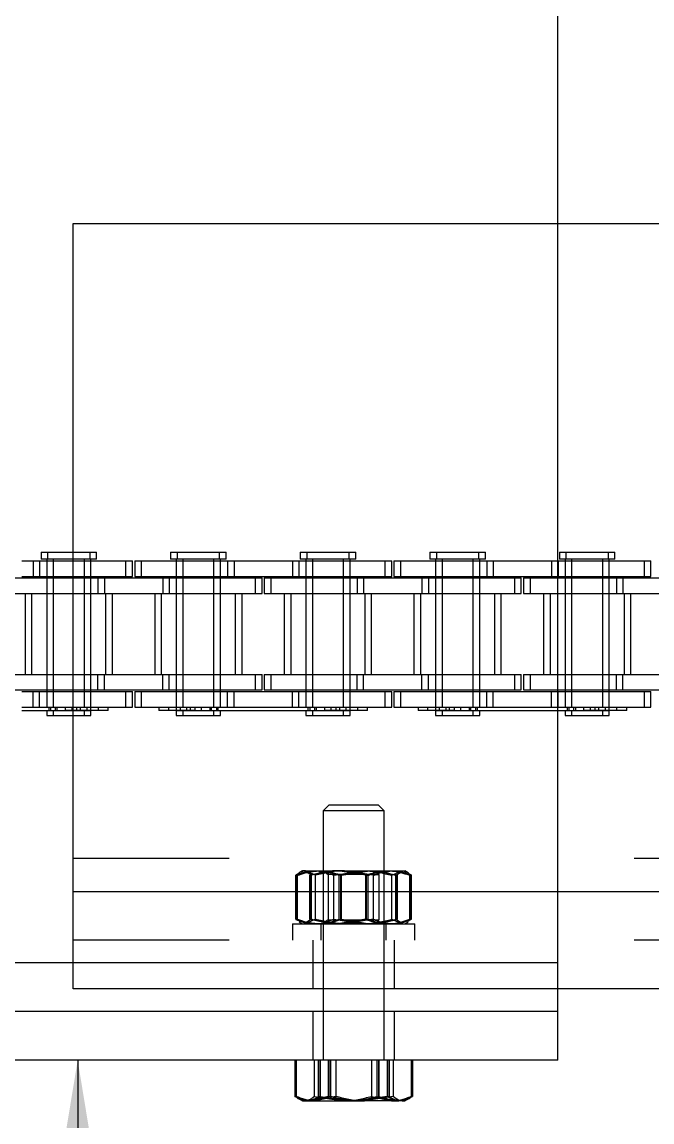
# Model space of a CAD drawing. Header units: metres. Extents: x 0 to 21025, y 0 to 14850.
# Drawn here: x 2875.6 to 2937.3, y 9033.6 to 9141.3 of the extents above; entities that cross this region are included whole.
import ezdxf

# ---------------------------------------------------------------- set-up
doc = ezdxf.new("R2010")
doc.units = ezdxf.units.M
doc.header["$LTSCALE"] = 25
doc.linetypes.add('HIDDEN2', pattern=[4.7625, 3.175, -1.5875])
for name, color, linetype in [('SDM', 7, 'Continuous'), ('SL4', 4, 'Continuous'), ('ST1', 7, 'HIDDEN2')]:
    doc.layers.add(name, color=color, linetype=linetype)
doc.styles.add('ROMANS', font='ROMANS.SHX')
doc.dimstyles.new('25___1-25', dxfattribs={"dimscale": 25, "dimtxt": 2.5, "dimasz": 2, "dimexe": 1.5, "dimexo": 1, "dimgap": 0.5, "dimtad": 1, "dimzin": 12, "dimtxsty": 'ROMANS', "dimcen": 0, "dimclrd": 256, "dimclre": 256, "dimclrt": 3, "dimazin": 3, "dimtfac": 1, "dimtmove": 0, "dimatfit": 0, "dimfxl": 1, "dimlwd": -1, "dimlwe": -1, "dimarcsym": 0})

msp = doc.modelspace()

# ---------------------------------------------------------------- linework, layer by layer
at = {"layer": 'SL4'}
for p, q in [((2928.064, 9121.619), (2928.064, 9261.149)), ((2880.564, 9121.619), (4205.539, 9121.619)), ((2880.564, 9056.144), (2880.564, 9121.619)), ((2877.432, 9089.384), (2877.432, 9088.725)), ((2877.432, 9089.384), (2880.564, 9089.384)), ((2880.564, 9088.725), (2877.432, 9088.725)), ((2877.985, 9088.725), (2877.985, 9088.541)), ((2875.564, 9088.541), (2876.655, 9088.541)), ((2876.655, 9088.541), (2876.655, 9087.021)), ((2876.655, 9088.541), (2880.564, 9088.541)), ((2875.564, 9087.021), (2876.655, 9087.021)), ((2875.564, 9086.869), (2880.564, 9086.869)), ((2876.655, 9087.021), (2880.564, 9087.021)), ((2877.985, 9087.021), (2877.985, 9086.869)), ((2875.564, 9085.349), (2880.564, 9085.349)), ((2875.87, 9085.349), (2875.87, 9077.419)), ((2875.564, 9077.419), (2880.564, 9077.419)), ((2875.564, 9075.899), (2880.564, 9075.899)), ((2875.564, 9075.747), (2876.655, 9075.747)), ((2876.655, 9074.227), (2876.655, 9075.747)), ((2876.655, 9075.747), (2880.564, 9075.747)), ((2877.985, 9075.899), (2877.985, 9075.747)), ((2875.564, 9074.227), (2876.655, 9074.227)), ((2875.564, 9073.894), (2879.83, 9073.894)), ((2876.655, 9074.227), (2880.469, 9074.227)), ((2877.985, 9073.858), (2877.985, 9073.384)), ((2880.564, 9073.858), (2877.985, 9073.858)), ((2878.354, 9073.894), (2878.354, 9073.858)), ((2879.83, 9073.894), (2879.83, 9074.227)), ((2880.564, 9073.894), (2879.83, 9073.894)), ((2877.985, 9073.384), (2880.564, 9073.384)), ((2880.564, 9056.144), (4205.539, 9056.144)), ((2880.564, 9046.619), (2880.564, 9056.144)), ((2880.564, 9049.146), (2875.564, 9049.146)), ((4205.539, 9046.619), (2880.564, 9046.619)), ((2905.064, 9046.619), (2905.064, 9044.384)), ((2911.064, 9044.384), (2911.064, 9046.619)), ((2928.064, 9044.384), (2928.064, 9046.619)), ((2928.064, 9044.384), (2828.064, 9044.384)), ((2928.064, 9039.621), (2928.064, 9044.384)), ((2928.064, 9039.621), (2828.064, 9039.621)), ((2902.309, 9039.621), (2902.309, 9036.068)), ((2902.332, 9039.621), (2902.332, 9036.068)), ((2902.422, 9039.621), (2902.422, 9036.068)), ((2906.303, 9039.621), (2906.303, 9036.068)), ((2911.945, 9039.621), (2911.945, 9036.068)), ((2913.706, 9039.621), (2913.706, 9036.068)), ((2913.796, 9039.621), (2913.796, 9036.068)), ((2913.82, 9039.621), (2913.82, 9036.068)), ((2902.493, 9036.023), (2902.332, 9036.068)), ((2902.422, 9036.068), (2902.825, 9035.816)), ((2906.303, 9036.068), (2904.362, 9035.621)), ((2911.945, 9036.068), (2909.124, 9035.621)), ((2913.314, 9035.766), (2913.501, 9035.873)), ((2913.501, 9035.873), (2913.602, 9035.932)), ((2902.814, 9035.766), (2903.064, 9035.621)), ((2903.064, 9035.621), (2904.362, 9035.621)), ((2904.362, 9035.621), (2909.124, 9035.621)), ((2912.826, 9035.621), (2909.124, 9035.621)), ((2912.826, 9035.621), (2913.064, 9035.621)), ((2913.064, 9035.621), (2913.314, 9035.766))]:
    msp.add_line(p, q, dxfattribs=at)
for points, knots in [([(2904.362, 9035.621), (2904.316, 9035.622), (2903.661, 9035.628), (2903.019, 9035.856), (2902.422, 9036.068)], [0, 0, 0, 0, 0.07020058, 1, 1, 1, 1]), ([(2909.124, 9035.621), (2909.057, 9035.622), (2908.104, 9035.628), (2907.171, 9035.856), (2906.303, 9036.068)], [0, 0, 0, 0, 0.0702006, 1, 1, 1, 1]), ([(2912.826, 9035.621), (2912.757, 9035.626), (2912.459, 9035.647), (2912.168, 9035.885), (2911.945, 9036.068)], [0, 0, 0, 0, 0.23184927, 1, 1, 1, 1]), ([(2913.706, 9036.068), (2913.646, 9036.012), (2913.359, 9035.749), (2913.061, 9035.677), (2912.826, 9035.621)], [0, 0, 0, 0, 0.2110008, 1, 1, 1, 1])]:
    msp.add_open_spline(points, degree=3, knots=knots, dxfattribs=at)
at = {"layer": 'ST1'}
for p, q in [((2928.064, 9049.146), (2928.064, 9121.619)), ((2878.071, 9089.384), (2878.071, 9088.725)), ((2878.624, 9088.725), (2878.624, 9074.227)), ((2880.564, 9089.384), (2882.229, 9089.384)), ((2882.229, 9088.725), (2880.564, 9088.725)), ((2881.675, 9074.227), (2881.675, 9088.725)), ((2882.229, 9089.384), (2882.868, 9089.384)), ((2882.229, 9088.725), (2882.229, 9089.384)), ((2882.868, 9088.725), (2882.229, 9088.725)), ((2882.314, 9074.227), (2882.314, 9088.725)), ((2882.868, 9088.725), (2882.868, 9089.384)), ((2890.132, 9089.384), (2894.929, 9089.384)), ((2890.132, 9089.384), (2890.132, 9088.725)), ((2894.929, 9088.725), (2890.132, 9088.725)), ((2890.685, 9088.725), (2890.685, 9074.227)), ((2890.771, 9089.384), (2890.771, 9088.725)), ((2891.324, 9088.725), (2891.324, 9074.227)), ((2894.375, 9074.227), (2894.375, 9088.725)), ((2894.929, 9089.384), (2895.568, 9089.384)), ((2894.929, 9088.725), (2894.929, 9089.384)), ((2895.568, 9088.725), (2894.929, 9088.725)), ((2895.014, 9074.227), (2895.014, 9088.725)), ((2895.568, 9088.725), (2895.568, 9089.384)), ((2902.832, 9089.384), (2907.629, 9089.384)), ((2902.832, 9089.384), (2902.832, 9088.725)), ((2907.629, 9088.725), (2902.832, 9088.725)), ((2903.385, 9088.725), (2903.385, 9074.227)), ((2903.471, 9089.384), (2903.471, 9088.725)), ((2904.024, 9088.725), (2904.024, 9074.227)), ((2907.075, 9074.227), (2907.075, 9088.725)), ((2907.629, 9089.384), (2908.268, 9089.384)), ((2907.629, 9088.725), (2907.629, 9089.384)), ((2908.268, 9088.725), (2907.629, 9088.725)), ((2907.714, 9074.227), (2907.714, 9088.725)), ((2908.268, 9088.725), (2908.268, 9089.384)), ((2915.532, 9089.384), (2920.329, 9089.384)), ((2915.532, 9089.384), (2915.532, 9088.725)), ((2920.329, 9088.725), (2915.532, 9088.725)), ((2916.085, 9088.725), (2916.085, 9074.227)), ((2916.171, 9089.384), (2916.171, 9088.725)), ((2916.724, 9088.725), (2916.724, 9074.227)), ((2919.775, 9074.227), (2919.775, 9088.725)), ((2920.329, 9089.384), (2920.968, 9089.384)), ((2920.329, 9088.725), (2920.329, 9089.384)), ((2920.968, 9088.725), (2920.329, 9088.725)), ((2920.414, 9074.227), (2920.414, 9088.725)), ((2920.968, 9088.725), (2920.968, 9089.384)), ((2928.232, 9089.384), (2933.029, 9089.384)), ((2928.232, 9089.384), (2928.232, 9088.725)), ((2933.029, 9088.725), (2928.232, 9088.725)), ((2928.785, 9088.725), (2928.785, 9074.227)), ((2928.871, 9089.384), (2928.871, 9088.725)), ((2929.424, 9088.725), (2929.424, 9074.227)), ((2932.475, 9074.227), (2932.475, 9088.725)), ((2933.029, 9089.384), (2933.668, 9089.384)), ((2933.029, 9088.725), (2933.029, 9089.384)), ((2933.668, 9088.725), (2933.029, 9088.725)), ((2933.114, 9074.227), (2933.114, 9088.725)), ((2933.668, 9088.725), (2933.668, 9089.384)), ((2876.655, 9088.541), (2876.655, 9087.021)), ((2877.294, 9088.541), (2877.294, 9087.021)), ((2877.985, 9088.541), (2877.985, 9087.021)), ((2877.985, 9088.541), (2877.985, 9087.021)), ((2878.624, 9088.541), (2878.624, 9087.021)), ((2880.564, 9088.541), (2885.75, 9088.541)), ((2881.675, 9087.021), (2881.675, 9088.541)), ((2882.314, 9087.021), (2882.314, 9088.541)), ((2885.75, 9088.541), (2886.389, 9088.541)), ((2885.75, 9087.021), (2885.75, 9088.541)), ((2886.389, 9087.021), (2886.389, 9088.541)), ((2886.61, 9088.541), (2895.705, 9088.541)), ((2886.61, 9088.541), (2886.61, 9087.021)), ((2887.249, 9088.541), (2887.249, 9087.021)), ((2890.685, 9088.541), (2890.685, 9087.021)), ((2891.324, 9088.541), (2891.324, 9087.021)), ((2894.375, 9087.021), (2894.375, 9088.541)), ((2895.014, 9087.021), (2895.014, 9088.541)), ((2895.705, 9088.541), (2895.705, 9087.021)), ((2895.705, 9088.541), (2902.055, 9088.541)), ((2896.344, 9088.541), (2896.344, 9087.021)), ((2902.055, 9088.541), (2902.055, 9087.021)), ((2902.055, 9088.541), (2911.15, 9088.541)), ((2902.694, 9088.541), (2902.694, 9087.021)), ((2903.385, 9088.541), (2903.385, 9087.021)), ((2904.024, 9088.541), (2904.024, 9087.021)), ((2907.075, 9087.021), (2907.075, 9088.541)), ((2907.714, 9087.021), (2907.714, 9088.541)), ((2911.15, 9088.541), (2911.789, 9088.541)), ((2911.15, 9087.021), (2911.15, 9088.541)), ((2911.789, 9087.021), (2911.789, 9088.541)), ((2912.01, 9088.541), (2921.105, 9088.541)), ((2912.01, 9088.541), (2912.01, 9087.021)), ((2912.649, 9088.541), (2912.649, 9087.021)), ((2916.085, 9088.541), (2916.085, 9087.021)), ((2916.724, 9088.541), (2916.724, 9087.021)), ((2919.775, 9087.021), (2919.775, 9088.541)), ((2920.414, 9087.021), (2920.414, 9088.541)), ((2921.105, 9088.541), (2921.105, 9087.021)), ((2921.105, 9088.541), (2927.455, 9088.541)), ((2921.744, 9088.541), (2921.744, 9087.021)), ((2927.455, 9088.541), (2927.455, 9087.021)), ((2927.455, 9088.541), (2936.55, 9088.541)), ((2928.094, 9088.541), (2928.094, 9087.021)), ((2928.785, 9088.541), (2928.785, 9087.021)), ((2929.424, 9088.541), (2929.424, 9087.021)), ((2932.475, 9087.021), (2932.475, 9088.541)), ((2933.114, 9087.021), (2933.114, 9088.541)), ((2936.55, 9088.541), (2937.189, 9088.541)), ((2936.55, 9087.021), (2936.55, 9088.541)), ((2937.189, 9087.021), (2937.189, 9088.541)), ((2873.91, 9086.869), (2875.564, 9086.869)), ((2877.985, 9086.869), (2877.985, 9075.899)), ((2877.985, 9086.869), (2877.985, 9085.349)), ((2878.624, 9086.869), (2878.624, 9085.349)), ((2880.564, 9087.021), (2885.75, 9087.021)), ((2880.564, 9086.869), (2883.005, 9086.869)), ((2881.675, 9085.349), (2881.675, 9086.869)), ((2882.314, 9085.349), (2882.314, 9086.869)), ((2883.005, 9086.869), (2883.005, 9085.349)), ((2883.005, 9086.869), (2889.355, 9086.869)), ((2883.644, 9086.869), (2883.644, 9085.349)), ((2885.75, 9087.021), (2886.389, 9087.021)), ((2886.61, 9087.021), (2895.705, 9087.021)), ((2889.355, 9086.869), (2889.355, 9085.349)), ((2889.355, 9086.869), (2898.45, 9086.869)), ((2889.994, 9086.869), (2889.994, 9085.349)), ((2890.685, 9086.869), (2890.685, 9085.349)), ((2891.324, 9086.869), (2891.324, 9085.349)), ((2894.375, 9085.349), (2894.375, 9086.869)), ((2895.014, 9085.349), (2895.014, 9086.869)), ((2895.705, 9087.021), (2902.055, 9087.021)), ((2898.45, 9086.869), (2899.089, 9086.869)), ((2898.45, 9085.349), (2898.45, 9086.869)), ((2899.089, 9085.349), (2899.089, 9086.869)), ((2899.31, 9086.869), (2908.405, 9086.869)), ((2899.31, 9086.869), (2899.31, 9085.349)), ((2899.949, 9086.869), (2899.949, 9085.349)), ((2902.055, 9087.021), (2911.15, 9087.021)), ((2903.385, 9086.869), (2903.385, 9085.349)), ((2904.024, 9086.869), (2904.024, 9085.349)), ((2907.075, 9085.349), (2907.075, 9086.869)), ((2907.714, 9085.349), (2907.714, 9086.869)), ((2908.405, 9086.869), (2908.405, 9085.349)), ((2908.405, 9086.869), (2914.755, 9086.869)), ((2909.044, 9086.869), (2909.044, 9085.349)), ((2911.15, 9087.021), (2911.789, 9087.021)), ((2912.01, 9087.021), (2921.105, 9087.021)), ((2914.755, 9086.869), (2914.755, 9085.349)), ((2914.755, 9086.869), (2923.85, 9086.869)), ((2915.394, 9086.869), (2915.394, 9085.349)), ((2916.085, 9086.869), (2916.085, 9085.349)), ((2916.724, 9086.869), (2916.724, 9085.349)), ((2919.775, 9085.349), (2919.775, 9086.869)), ((2920.414, 9085.349), (2920.414, 9086.869)), ((2921.105, 9087.021), (2927.455, 9087.021)), ((2923.85, 9086.869), (2924.489, 9086.869)), ((2923.85, 9085.349), (2923.85, 9086.869)), ((2924.489, 9085.349), (2924.489, 9086.869)), ((2924.71, 9086.869), (2933.805, 9086.869)), ((2924.71, 9086.869), (2924.71, 9085.349)), ((2925.349, 9086.869), (2925.349, 9085.349)), ((2927.455, 9087.021), (2936.55, 9087.021)), ((2928.785, 9086.869), (2928.785, 9085.349)), ((2929.424, 9086.869), (2929.424, 9085.349)), ((2932.475, 9085.349), (2932.475, 9086.869)), ((2933.114, 9085.349), (2933.114, 9086.869)), ((2933.805, 9086.869), (2933.805, 9085.349)), ((2933.805, 9086.869), (2940.155, 9086.869)), ((2934.444, 9086.869), (2934.444, 9085.349)), ((2936.55, 9087.021), (2937.189, 9087.021)), ((2873.91, 9085.349), (2875.564, 9085.349)), ((2876.509, 9085.349), (2876.509, 9077.419)), ((2877.985, 9085.349), (2877.985, 9077.419)), ((2878.624, 9085.349), (2878.624, 9077.419)), ((2880.564, 9085.349), (2883.005, 9085.349)), ((2881.675, 9077.419), (2881.675, 9085.349)), ((2882.314, 9077.419), (2882.314, 9085.349)), ((2883.005, 9085.349), (2889.355, 9085.349)), ((2883.79, 9077.419), (2883.79, 9085.349)), ((2884.429, 9077.419), (2884.429, 9085.349)), ((2888.57, 9085.349), (2888.57, 9077.419)), ((2889.209, 9085.349), (2889.209, 9077.419)), ((2889.355, 9085.349), (2898.45, 9085.349)), ((2890.685, 9085.349), (2890.685, 9077.419)), ((2891.324, 9085.349), (2891.324, 9077.419)), ((2894.375, 9077.419), (2894.375, 9085.349)), ((2895.014, 9077.419), (2895.014, 9085.349)), ((2896.49, 9077.419), (2896.49, 9085.349)), ((2897.129, 9077.419), (2897.129, 9085.349)), ((2898.45, 9085.349), (2899.089, 9085.349)), ((2899.31, 9085.349), (2908.405, 9085.349)), ((2901.27, 9085.349), (2901.27, 9077.419)), ((2901.909, 9085.349), (2901.909, 9077.419)), ((2903.385, 9085.349), (2903.385, 9077.419)), ((2904.024, 9085.349), (2904.024, 9077.419)), ((2907.075, 9077.419), (2907.075, 9085.349)), ((2907.714, 9077.419), (2907.714, 9085.349)), ((2908.405, 9085.349), (2914.755, 9085.349)), ((2909.19, 9077.419), (2909.19, 9085.349)), ((2909.829, 9077.419), (2909.829, 9085.349)), ((2913.97, 9085.349), (2913.97, 9077.419)), ((2914.609, 9085.349), (2914.609, 9077.419)), ((2914.755, 9085.349), (2923.85, 9085.349)), ((2916.085, 9085.349), (2916.085, 9077.419)), ((2916.724, 9085.349), (2916.724, 9077.419)), ((2919.775, 9077.419), (2919.775, 9085.349)), ((2920.414, 9077.419), (2920.414, 9085.349)), ((2921.89, 9077.419), (2921.89, 9085.349)), ((2922.529, 9077.419), (2922.529, 9085.349)), ((2923.85, 9085.349), (2924.489, 9085.349)), ((2924.71, 9085.349), (2933.805, 9085.349)), ((2926.67, 9085.349), (2926.67, 9077.419)), ((2927.309, 9085.349), (2927.309, 9077.419)), ((2928.785, 9085.349), (2928.785, 9077.419)), ((2929.424, 9085.349), (2929.424, 9077.419)), ((2932.475, 9077.419), (2932.475, 9085.349)), ((2933.114, 9077.419), (2933.114, 9085.349)), ((2933.805, 9085.349), (2940.155, 9085.349)), ((2934.59, 9077.419), (2934.59, 9085.349)), ((2935.229, 9077.419), (2935.229, 9085.349)), ((2873.91, 9077.419), (2875.564, 9077.419)), ((2877.985, 9077.419), (2877.985, 9075.899)), ((2878.624, 9077.419), (2878.624, 9075.899)), ((2880.564, 9077.419), (2883.005, 9077.419)), ((2881.675, 9075.899), (2881.675, 9077.419)), ((2882.314, 9075.899), (2882.314, 9077.419)), ((2883.005, 9075.899), (2883.005, 9077.419)), ((2883.005, 9077.419), (2889.355, 9077.419)), ((2883.644, 9075.899), (2883.644, 9077.419)), ((2889.355, 9075.899), (2889.355, 9077.419)), ((2889.355, 9077.419), (2898.45, 9077.419)), ((2889.994, 9075.899), (2889.994, 9077.419)), ((2890.685, 9077.419), (2890.685, 9075.899)), ((2891.324, 9077.419), (2891.324, 9075.899)), ((2894.375, 9075.899), (2894.375, 9077.419)), ((2895.014, 9075.899), (2895.014, 9077.419)), ((2898.45, 9077.419), (2899.089, 9077.419)), ((2898.45, 9075.899), (2898.45, 9077.419)), ((2899.089, 9075.899), (2899.089, 9077.419)), ((2899.31, 9077.419), (2908.405, 9077.419)), ((2899.31, 9077.419), (2899.31, 9075.899)), ((2899.949, 9077.419), (2899.949, 9075.899)), ((2903.385, 9077.419), (2903.385, 9075.899)), ((2904.024, 9077.419), (2904.024, 9075.899)), ((2907.075, 9075.899), (2907.075, 9077.419)), ((2907.714, 9075.899), (2907.714, 9077.419)), ((2908.405, 9075.899), (2908.405, 9077.419)), ((2908.405, 9077.419), (2914.755, 9077.419)), ((2909.044, 9075.899), (2909.044, 9077.419)), ((2914.755, 9075.899), (2914.755, 9077.419)), ((2914.755, 9077.419), (2923.85, 9077.419)), ((2915.394, 9075.899), (2915.394, 9077.419)), ((2916.085, 9077.419), (2916.085, 9075.899)), ((2916.724, 9077.419), (2916.724, 9075.899)), ((2919.775, 9075.899), (2919.775, 9077.419)), ((2920.414, 9075.899), (2920.414, 9077.419)), ((2923.85, 9077.419), (2924.489, 9077.419)), ((2923.85, 9075.899), (2923.85, 9077.419)), ((2924.489, 9075.899), (2924.489, 9077.419)), ((2924.71, 9077.419), (2933.805, 9077.419)), ((2924.71, 9077.419), (2924.71, 9075.899)), ((2925.349, 9077.419), (2925.349, 9075.899)), ((2928.785, 9077.419), (2928.785, 9075.899)), ((2929.424, 9077.419), (2929.424, 9075.899)), ((2932.475, 9075.899), (2932.475, 9077.419)), ((2933.114, 9075.899), (2933.114, 9077.419)), ((2933.805, 9075.899), (2933.805, 9077.419)), ((2933.805, 9077.419), (2940.155, 9077.419)), ((2934.444, 9075.899), (2934.444, 9077.419)), ((2873.91, 9075.899), (2875.564, 9075.899)), ((2876.655, 9074.227), (2876.655, 9075.747)), ((2877.294, 9074.227), (2877.294, 9075.747)), ((2877.985, 9075.747), (2877.985, 9074.227)), ((2877.985, 9075.747), (2877.985, 9074.227)), ((2878.624, 9075.747), (2878.624, 9074.227)), ((2880.564, 9075.899), (2883.005, 9075.899)), ((2880.564, 9075.747), (2885.75, 9075.747)), ((2881.675, 9074.227), (2881.675, 9075.747)), ((2882.314, 9073.894), (2882.314, 9075.747)), ((2883.005, 9075.899), (2889.355, 9075.899)), ((2885.75, 9075.747), (2886.389, 9075.747)), ((2885.75, 9074.227), (2885.75, 9075.747)), ((2886.389, 9074.227), (2886.389, 9075.747)), ((2886.61, 9075.747), (2895.705, 9075.747)), ((2886.61, 9075.747), (2886.61, 9074.227)), ((2887.249, 9075.747), (2887.249, 9074.227)), ((2889.355, 9075.899), (2898.45, 9075.899)), ((2890.685, 9075.747), (2890.685, 9073.894)), ((2891.324, 9075.747), (2891.324, 9074.227)), ((2894.375, 9074.227), (2894.375, 9075.747)), ((2895.014, 9074.227), (2895.014, 9075.747)), ((2895.705, 9074.227), (2895.705, 9075.747)), ((2895.705, 9075.747), (2902.055, 9075.747)), ((2896.344, 9074.227), (2896.344, 9075.747)), ((2898.45, 9075.899), (2899.089, 9075.899)), ((2899.31, 9075.899), (2908.405, 9075.899)), ((2902.055, 9074.227), (2902.055, 9075.747)), ((2902.055, 9075.747), (2911.15, 9075.747)), ((2902.694, 9074.227), (2902.694, 9075.747)), ((2903.385, 9075.747), (2903.385, 9074.227)), ((2904.024, 9075.747), (2904.024, 9074.227)), ((2907.075, 9074.227), (2907.075, 9075.747)), ((2907.714, 9073.894), (2907.714, 9075.747)), ((2908.405, 9075.899), (2914.755, 9075.899)), ((2911.15, 9075.747), (2911.789, 9075.747)), ((2911.15, 9074.227), (2911.15, 9075.747)), ((2911.789, 9074.227), (2911.789, 9075.747)), ((2912.01, 9075.747), (2921.105, 9075.747)), ((2912.01, 9075.747), (2912.01, 9074.227)), ((2912.649, 9075.747), (2912.649, 9074.227)), ((2914.755, 9075.899), (2923.85, 9075.899)), ((2916.085, 9075.747), (2916.085, 9073.894)), ((2916.724, 9075.747), (2916.724, 9074.227)), ((2919.775, 9074.227), (2919.775, 9075.747)), ((2920.414, 9074.227), (2920.414, 9075.747)), ((2921.105, 9074.227), (2921.105, 9075.747)), ((2921.105, 9075.747), (2927.455, 9075.747)), ((2921.744, 9074.227), (2921.744, 9075.747)), ((2923.85, 9075.899), (2924.489, 9075.899)), ((2924.71, 9075.899), (2933.805, 9075.899)), ((2927.455, 9074.227), (2927.455, 9075.747)), ((2927.455, 9075.747), (2936.55, 9075.747)), ((2928.094, 9074.227), (2928.094, 9075.747)), ((2928.785, 9075.747), (2928.785, 9074.227)), ((2929.424, 9075.747), (2929.424, 9074.227)), ((2932.475, 9074.227), (2932.475, 9075.747)), ((2933.114, 9073.894), (2933.114, 9075.747)), ((2933.805, 9075.899), (2940.155, 9075.899)), ((2936.55, 9075.747), (2937.189, 9075.747)), ((2936.55, 9074.227), (2936.55, 9075.747)), ((2937.189, 9074.227), (2937.189, 9075.747)), ((2878.211, 9073.894), (2878.211, 9074.227)), ((2878.354, 9074.227), (2878.354, 9073.894)), ((2878.624, 9073.858), (2878.624, 9073.384)), ((2878.85, 9073.894), (2878.85, 9074.227)), ((2878.993, 9074.227), (2878.993, 9073.858)), ((2880.469, 9074.227), (2885.75, 9074.227)), ((2880.469, 9073.894), (2880.469, 9074.227)), ((2883.061, 9073.894), (2880.564, 9073.894)), ((2881.675, 9073.858), (2880.564, 9073.858)), ((2880.937, 9073.894), (2880.937, 9074.227)), ((2881.306, 9073.858), (2881.306, 9074.227)), ((2882.314, 9073.858), (2881.675, 9073.858)), ((2881.675, 9073.384), (2881.675, 9073.858)), ((2881.945, 9073.858), (2881.945, 9074.227)), ((2882.314, 9073.384), (2882.314, 9073.858)), ((2883.061, 9073.894), (2883.061, 9074.227)), ((2884.021, 9073.894), (2883.061, 9073.894)), ((2884.021, 9073.894), (2884.021, 9074.227)), ((2885.75, 9074.227), (2886.389, 9074.227)), ((2886.61, 9074.227), (2895.705, 9074.227)), ((2888.978, 9074.227), (2888.978, 9073.894)), ((2892.53, 9073.894), (2888.978, 9073.894)), ((2889.939, 9073.894), (2889.939, 9074.227)), ((2894.375, 9073.858), (2890.685, 9073.858)), ((2890.685, 9073.858), (2890.685, 9073.384)), ((2891.054, 9074.227), (2891.054, 9073.858)), ((2891.324, 9073.858), (2891.324, 9073.384)), ((2891.693, 9074.227), (2891.693, 9073.858)), ((2892.062, 9073.894), (2892.062, 9074.227)), ((2892.53, 9073.894), (2892.53, 9074.227)), ((2892.53, 9073.894), (2905.23, 9073.894)), ((2893.169, 9073.894), (2893.169, 9074.227)), ((2894.006, 9073.858), (2894.006, 9074.227)), ((2894.149, 9073.894), (2894.149, 9074.227)), ((2895.014, 9073.858), (2894.375, 9073.858)), ((2894.375, 9073.384), (2894.375, 9073.858)), ((2894.645, 9073.858), (2894.645, 9074.227)), ((2894.788, 9073.894), (2894.788, 9074.227)), ((2895.014, 9073.384), (2895.014, 9073.858)), ((2895.705, 9074.227), (2902.055, 9074.227)), ((2902.055, 9074.227), (2911.15, 9074.227)), ((2907.075, 9073.858), (2903.385, 9073.858)), ((2903.385, 9073.858), (2903.385, 9073.384)), ((2903.611, 9073.894), (2903.611, 9074.227)), ((2903.754, 9074.227), (2903.754, 9073.858)), ((2904.024, 9073.858), (2904.024, 9073.384)), ((2904.25, 9073.894), (2904.25, 9074.227)), ((2904.393, 9074.227), (2904.393, 9073.858)), ((2905.23, 9073.894), (2905.23, 9074.227)), ((2908.461, 9073.894), (2905.23, 9073.894)), ((2905.869, 9073.894), (2905.869, 9074.227)), ((2906.337, 9073.894), (2906.337, 9074.227)), ((2906.706, 9073.858), (2906.706, 9074.227)), ((2907.714, 9073.858), (2907.075, 9073.858)), ((2907.075, 9073.384), (2907.075, 9073.858)), ((2907.345, 9073.858), (2907.345, 9074.227)), ((2907.714, 9073.384), (2907.714, 9073.858)), ((2908.461, 9073.894), (2908.461, 9074.227)), ((2909.421, 9073.894), (2908.461, 9073.894)), ((2909.421, 9073.894), (2909.421, 9074.227)), ((2911.15, 9074.227), (2911.789, 9074.227)), ((2912.01, 9074.227), (2921.105, 9074.227)), ((2914.378, 9074.227), (2914.378, 9073.894)), ((2917.93, 9073.894), (2914.378, 9073.894)), ((2915.338, 9073.894), (2915.338, 9074.227)), ((2919.775, 9073.858), (2916.085, 9073.858)), ((2916.085, 9073.858), (2916.085, 9073.384)), ((2916.454, 9074.227), (2916.454, 9073.858)), ((2916.724, 9073.858), (2916.724, 9073.384)), ((2917.093, 9074.227), (2917.093, 9073.858)), ((2917.462, 9073.894), (2917.462, 9074.227)), ((2917.93, 9073.894), (2917.93, 9074.227)), ((2917.93, 9073.894), (2930.63, 9073.894)), ((2918.569, 9073.894), (2918.569, 9074.227)), ((2919.406, 9073.858), (2919.406, 9074.227)), ((2919.549, 9073.894), (2919.549, 9074.227)), ((2920.414, 9073.858), (2919.775, 9073.858)), ((2919.775, 9073.384), (2919.775, 9073.858)), ((2920.045, 9073.858), (2920.045, 9074.227)), ((2920.188, 9073.894), (2920.188, 9074.227)), ((2920.414, 9073.384), (2920.414, 9073.858)), ((2921.105, 9074.227), (2927.455, 9074.227)), ((2927.455, 9074.227), (2936.55, 9074.227)), ((2932.475, 9073.858), (2928.785, 9073.858)), ((2928.785, 9073.858), (2928.785, 9073.384)), ((2929.011, 9073.894), (2929.011, 9074.227)), ((2929.154, 9074.227), (2929.154, 9073.858)), ((2929.424, 9073.858), (2929.424, 9073.384)), ((2929.65, 9073.894), (2929.65, 9074.227)), ((2929.793, 9074.227), (2929.793, 9073.858)), ((2930.63, 9073.894), (2930.63, 9074.227)), ((2933.861, 9073.894), (2930.63, 9073.894)), ((2931.269, 9073.894), (2931.269, 9074.227)), ((2931.737, 9073.894), (2931.737, 9074.227)), ((2932.106, 9073.858), (2932.106, 9074.227)), ((2933.114, 9073.858), (2932.475, 9073.858)), ((2932.475, 9073.384), (2932.475, 9073.858)), ((2932.745, 9073.858), (2932.745, 9074.227)), ((2933.114, 9073.384), (2933.114, 9073.858)), ((2933.861, 9073.894), (2933.861, 9074.227)), ((2934.821, 9073.894), (2933.861, 9073.894)), ((2934.821, 9073.894), (2934.821, 9074.227)), ((2936.55, 9074.227), (2937.189, 9074.227)), ((2880.564, 9073.384), (2881.675, 9073.384)), ((2881.675, 9073.384), (2882.314, 9073.384)), ((2890.685, 9073.384), (2894.375, 9073.384)), ((2894.375, 9073.384), (2895.014, 9073.384)), ((2903.385, 9073.384), (2907.075, 9073.384)), ((2907.075, 9073.384), (2907.714, 9073.384)), ((2916.085, 9073.384), (2919.775, 9073.384)), ((2919.775, 9073.384), (2920.414, 9073.384)), ((2928.785, 9073.384), (2932.475, 9073.384)), ((2932.475, 9073.384), (2933.114, 9073.384)), ((2905.619, 9064.621), (2905.064, 9064.067)), ((2911.064, 9064.067), (2905.064, 9064.067)), ((2905.064, 9064.067), (2905.064, 9046.619)), ((2910.51, 9064.621), (2905.619, 9064.621)), ((2911.064, 9064.067), (2910.51, 9064.621)), ((2911.064, 9046.619), (2911.064, 9064.067)), ((4205.539, 9059.381), (2880.564, 9059.381)), ((2902.383, 9053.428), (2902.383, 9057.734)), ((2902.505, 9053.428), (2902.505, 9057.734)), ((2902.556, 9053.428), (2902.556, 9057.734)), ((2902.573, 9053.428), (2902.573, 9057.734)), ((2903.064, 9058.181), (2902.715, 9057.98)), ((2903.064, 9058.181), (2903.357, 9058.181)), ((2903.935, 9057.734), (2903.22, 9058.181)), ((2904.331, 9057.734), (2903.357, 9058.181)), ((2903.357, 9058.181), (2907.171, 9058.181)), ((2903.774, 9053.428), (2903.774, 9057.734)), ((2903.812, 9053.428), (2903.812, 9057.734)), ((2903.935, 9053.428), (2903.935, 9057.734)), ((2904.331, 9053.428), (2904.331, 9057.734)), ((2905.064, 9058.181), (2905.564, 9057.831)), ((2909.971, 9057.831), (2905.564, 9057.831)), ((2905.564, 9057.831), (2905.564, 9053.357)), ((2906.117, 9057.734), (2908.957, 9058.181)), ((2906.117, 9053.428), (2906.117, 9057.734)), ((2909.266, 9057.734), (2906.52, 9058.181)), ((2909.321, 9057.734), (2906.566, 9058.181)), ((2906.633, 9057.734), (2909.413, 9058.181)), ((2906.633, 9053.428), (2906.633, 9057.734)), ((2909.495, 9057.734), (2906.715, 9058.181)), ((2906.808, 9057.734), (2909.562, 9058.181)), ((2906.808, 9053.428), (2906.808, 9057.734)), ((2906.863, 9057.734), (2909.608, 9058.181)), ((2906.863, 9053.428), (2906.863, 9057.734)), ((2910.012, 9057.734), (2907.171, 9058.181)), ((2907.171, 9058.181), (2911.878, 9058.181)), ((2909.266, 9053.428), (2909.266, 9057.734)), ((2909.321, 9053.428), (2909.321, 9057.734)), ((2909.495, 9053.428), (2909.495, 9057.734)), ((2909.971, 9057.831), (2910.564, 9057.831)), ((2910.012, 9053.428), (2910.012, 9057.734)), ((2910.564, 9053.357), (2910.564, 9057.831)), ((2911.797, 9057.734), (2912.771, 9058.181)), ((2911.797, 9053.428), (2911.797, 9057.734)), ((2911.878, 9058.181), (2913.064, 9058.181)), ((2912.193, 9057.734), (2912.908, 9058.181)), ((2912.193, 9053.428), (2912.193, 9057.734)), ((2912.316, 9053.428), (2912.316, 9057.734)), ((2912.354, 9053.428), (2912.354, 9057.734)), ((2913.413, 9057.98), (2913.064, 9058.181)), ((2913.555, 9053.428), (2913.555, 9057.734)), ((2913.573, 9053.428), (2913.573, 9057.734)), ((2913.624, 9053.428), (2913.624, 9057.734)), ((2913.745, 9053.428), (2913.745, 9057.734)), ((2880.564, 9056.144), (4205.539, 9056.144)), ((2902.752, 9053.247), (2902.383, 9053.428)), ((2902.715, 9053.183), (2903.064, 9052.981)), ((2903.935, 9053.428), (2903.22, 9052.981)), ((2904.331, 9053.428), (2903.357, 9052.981)), ((2905.564, 9053.357), (2905.064, 9053.006)), ((2905.564, 9053.357), (2910.564, 9053.357)), ((2906.117, 9053.428), (2908.957, 9052.981)), ((2909.266, 9053.428), (2906.52, 9052.981)), ((2909.321, 9053.428), (2906.566, 9052.981)), ((2906.633, 9053.428), (2909.413, 9052.981)), ((2909.495, 9053.428), (2906.715, 9052.981)), ((2906.808, 9053.428), (2909.562, 9052.981)), ((2906.863, 9053.428), (2909.608, 9052.981)), ((2910.012, 9053.428), (2907.171, 9052.981)), ((2911.797, 9053.428), (2912.771, 9052.981)), ((2912.193, 9053.428), (2912.908, 9052.981)), ((2913.064, 9052.981), (2913.413, 9053.183)), ((2913.376, 9053.247), (2913.745, 9053.428)), ((2902.064, 9052.981), (2914.064, 9052.981)), ((2902.064, 9052.981), (2902.064, 9051.381)), ((2904.864, 9052.981), (2904.864, 9051.381)), ((2905.064, 9053.006), (2910.353, 9053.006)), ((2905.064, 9053.006), (2905.064, 9052.981)), ((2910.353, 9053.006), (2911.064, 9053.006)), ((2911.064, 9052.981), (2911.064, 9053.006)), ((2911.264, 9051.381), (2911.264, 9052.981)), ((2914.064, 9051.381), (2914.064, 9052.981)), ((4205.539, 9051.381), (2880.564, 9051.381)), ((2904.064, 9051.381), (2904.064, 9046.619)), ((2912.064, 9046.619), (2912.064, 9051.381)), ((2928.064, 9049.146), (2828.064, 9049.146)), ((2928.064, 9049.146), (2880.564, 9049.146)), ((2928.064, 9046.619), (2928.064, 9049.146)), ((2904.064, 9044.384), (2904.064, 9039.621)), ((2905.064, 9044.384), (2905.064, 9039.621)), ((2911.064, 9039.621), (2911.064, 9044.384)), ((2912.064, 9039.621), (2912.064, 9044.384)), ((2902.313, 9039.621), (2902.313, 9036.068)), ((2904.183, 9039.621), (2904.183, 9036.068)), ((2904.6, 9039.621), (2904.6, 9036.068)), ((2904.745, 9039.621), (2904.745, 9036.068)), ((2904.791, 9039.621), (2904.791, 9036.068)), ((2905.582, 9039.621), (2905.582, 9036.068)), ((2905.633, 9039.621), (2905.633, 9036.068)), ((2905.796, 9039.621), (2905.796, 9036.068)), ((2909.826, 9039.621), (2909.826, 9036.068)), ((2910.332, 9039.621), (2910.332, 9036.068)), ((2910.496, 9039.621), (2910.496, 9036.068)), ((2910.547, 9039.621), (2910.547, 9036.068)), ((2911.337, 9039.621), (2911.337, 9036.068)), ((2911.383, 9039.621), (2911.383, 9036.068)), ((2911.528, 9039.621), (2911.528, 9036.068)), ((2913.815, 9039.621), (2913.815, 9036.068)), ((2902.309, 9036.068), (2902.546, 9035.963)), ((2902.332, 9036.068), (2902.644, 9035.917)), ((2902.526, 9035.932), (2902.627, 9035.873)), ((2902.627, 9035.873), (2902.814, 9035.766)), ((2905.582, 9036.068), (2903.945, 9035.621)), ((2905.633, 9036.068), (2903.973, 9035.621)), ((2905.796, 9036.068), (2904.064, 9035.621)), ((2904.183, 9036.068), (2907.004, 9035.621)), ((2904.6, 9036.068), (2907.466, 9035.621)), ((2904.745, 9036.068), (2907.62, 9035.621)), ((2904.791, 9036.068), (2907.669, 9035.621)), ((2911.337, 9036.068), (2908.46, 9035.621)), ((2911.383, 9036.068), (2908.508, 9035.621)), ((2911.528, 9036.068), (2908.662, 9035.621)), ((2909.826, 9036.068), (2911.766, 9035.621)), ((2910.332, 9036.068), (2912.064, 9035.621)), ((2910.496, 9036.068), (2912.155, 9035.621)), ((2910.547, 9036.068), (2912.183, 9035.621))]:
    msp.add_line(p, q, dxfattribs=at)
for points, knots in [([(2903.357, 9058.181), (2903.334, 9058.181), (2903.005, 9058.174), (2902.683, 9057.946), (2902.383, 9057.734)], [0, 0, 0, 0, 0.0702006, 1, 1, 1, 1]), ([(2902.383, 9057.734), (2902.54, 9057.802), (2903.149, 9058.064), (2903.781, 9058.131), (2904.25, 9058.181)], [0, 0, 0, 0, 0.2575513, 1, 1, 1, 1]), ([(2902.505, 9057.734), (2902.678, 9057.802), (2903.351, 9058.064), (2904.05, 9058.131), (2904.569, 9058.181)], [0, 0, 0, 0, 0.2575513, 1, 1, 1, 1]), ([(2902.556, 9057.734), (2902.734, 9057.802), (2903.427, 9058.064), (2904.147, 9058.131), (2904.682, 9058.181)], [0, 0, 0, 0, 0.25755135, 1, 1, 1, 1]), ([(2902.573, 9057.734), (2902.753, 9057.802), (2903.452, 9058.064), (2904.178, 9058.131), (2904.718, 9058.181)], [0, 0, 0, 0, 0.2575513, 1, 1, 1, 1]), ([(2903.184, 9058.181), (2903.169, 9058.181), (2903.087, 9058.182), (2903.007, 9058.097), (2902.942, 9058.028)], [0, 0, 0, 0, 0.1824703, 1, 1, 1, 1]), ([(2903.174, 9058.181), (2903.159, 9058.181), (2903.085, 9058.182), (2903.012, 9058.102), (2902.953, 9058.037)], [0, 0, 0, 0, 0.1913001, 1, 1, 1, 1]), ([(2906.52, 9058.181), (2906.455, 9058.181), (2905.528, 9058.174), (2904.619, 9057.946), (2903.774, 9057.734)], [0, 0, 0, 0, 0.0702006, 1, 1, 1, 1]), ([(2906.566, 9058.181), (2906.501, 9058.181), (2905.571, 9058.174), (2904.66, 9057.946), (2903.812, 9057.734)], [0, 0, 0, 0, 0.07020058, 1, 1, 1, 1]), ([(2906.715, 9058.181), (2906.649, 9058.181), (2905.711, 9058.174), (2904.791, 9057.946), (2903.935, 9057.734)], [0, 0, 0, 0, 0.0702006, 1, 1, 1, 1]), ([(2904.25, 9058.181), (2904.42, 9058.174), (2905.052, 9058.15), (2905.667, 9057.91), (2906.117, 9057.734)], [0, 0, 0, 0, 0.2686336, 1, 1, 1, 1]), ([(2907.171, 9058.181), (2907.104, 9058.181), (2906.145, 9058.174), (2905.205, 9057.946), (2904.331, 9057.734)], [0, 0, 0, 0, 0.0702006, 1, 1, 1, 1]), ([(2904.569, 9058.181), (2904.757, 9058.174), (2905.456, 9058.15), (2906.136, 9057.91), (2906.633, 9057.734)], [0, 0, 0, 0, 0.2686336, 1, 1, 1, 1]), ([(2904.682, 9058.181), (2904.875, 9058.174), (2905.595, 9058.15), (2906.295, 9057.91), (2906.808, 9057.734)], [0, 0, 0, 0, 0.2686336, 1, 1, 1, 1]), ([(2904.718, 9058.181), (2904.913, 9058.174), (2905.639, 9058.15), (2906.346, 9057.91), (2906.863, 9057.734)], [0, 0, 0, 0, 0.2686336, 1, 1, 1, 1]), ([(2908.957, 9058.181), (2909.024, 9058.181), (2909.983, 9058.174), (2910.923, 9057.946), (2911.797, 9057.734)], [0, 0, 0, 0, 0.0702006, 1, 1, 1, 1]), ([(2909.266, 9057.734), (2909.446, 9057.802), (2910.145, 9058.064), (2910.871, 9058.131), (2911.411, 9058.181)], [0, 0, 0, 0, 0.2575513, 1, 1, 1, 1]), ([(2909.321, 9057.734), (2909.499, 9057.802), (2910.192, 9058.064), (2910.912, 9058.131), (2911.447, 9058.181)], [0, 0, 0, 0, 0.2575513, 1, 1, 1, 1]), ([(2909.413, 9058.181), (2909.479, 9058.181), (2910.418, 9058.174), (2911.338, 9057.946), (2912.193, 9057.734)], [0, 0, 0, 0, 0.0702006, 1, 1, 1, 1]), ([(2909.495, 9057.734), (2909.668, 9057.802), (2910.341, 9058.064), (2911.04, 9058.131), (2911.559, 9058.181)], [0, 0, 0, 0, 0.2575513, 1, 1, 1, 1]), ([(2909.562, 9058.181), (2909.627, 9058.181), (2910.557, 9058.174), (2911.469, 9057.946), (2912.316, 9057.734)], [0, 0, 0, 0, 0.0702006, 1, 1, 1, 1]), ([(2909.608, 9058.181), (2909.673, 9058.181), (2910.6, 9058.174), (2911.509, 9057.946), (2912.354, 9057.734)], [0, 0, 0, 0, 0.0702006, 1, 1, 1, 1]), ([(2910.012, 9057.734), (2910.168, 9057.802), (2910.777, 9058.064), (2911.409, 9058.131), (2911.878, 9058.181)], [0, 0, 0, 0, 0.2575513, 1, 1, 1, 1]), ([(2911.411, 9058.181), (2911.606, 9058.174), (2912.332, 9058.15), (2913.038, 9057.91), (2913.555, 9057.734)], [0, 0, 0, 0, 0.2686336, 1, 1, 1, 1]), ([(2911.447, 9058.181), (2911.64, 9058.174), (2912.36, 9058.15), (2913.06, 9057.91), (2913.573, 9057.734)], [0, 0, 0, 0, 0.26863361, 1, 1, 1, 1]), ([(2911.559, 9058.181), (2911.747, 9058.174), (2912.446, 9058.15), (2913.126, 9057.91), (2913.624, 9057.734)], [0, 0, 0, 0, 0.2686336, 1, 1, 1, 1]), ([(2911.878, 9058.181), (2912.048, 9058.174), (2912.68, 9058.15), (2913.295, 9057.91), (2913.745, 9057.734)], [0, 0, 0, 0, 0.2686336, 1, 1, 1, 1]), ([(2912.771, 9058.181), (2912.794, 9058.181), (2913.123, 9058.174), (2913.445, 9057.946), (2913.745, 9057.734)], [0, 0, 0, 0, 0.0702006, 1, 1, 1, 1]), ([(2912.908, 9058.181), (2912.925, 9058.181), (2913.032, 9058.181), (2913.137, 9058.083), (2913.225, 9058.001)], [0, 0, 0, 0, 0.1588467, 1, 1, 1, 1]), ([(2902.383, 9053.428), (2902.54, 9053.36), (2903.149, 9053.098), (2903.781, 9053.031), (2904.25, 9052.981)], [0, 0, 0, 0, 0.25755135, 1, 1, 1, 1]), ([(2902.505, 9053.428), (2902.678, 9053.36), (2903.351, 9053.098), (2904.05, 9053.031), (2904.569, 9052.981)], [0, 0, 0, 0, 0.2575513, 1, 1, 1, 1]), ([(2902.556, 9053.428), (2902.734, 9053.36), (2903.427, 9053.098), (2904.147, 9053.031), (2904.682, 9052.981)], [0, 0, 0, 0, 0.2575513, 1, 1, 1, 1]), ([(2902.573, 9053.428), (2902.753, 9053.36), (2903.452, 9053.098), (2904.178, 9053.031), (2904.718, 9052.981)], [0, 0, 0, 0, 0.2575513, 1, 1, 1, 1]), ([(2906.52, 9052.981), (2906.455, 9052.982), (2905.528, 9052.988), (2904.619, 9053.216), (2903.774, 9053.428)], [0, 0, 0, 0, 0.0702006, 1, 1, 1, 1]), ([(2906.566, 9052.981), (2906.501, 9052.982), (2905.571, 9052.988), (2904.66, 9053.216), (2903.812, 9053.428)], [0, 0, 0, 0, 0.07020058, 1, 1, 1, 1]), ([(2906.715, 9052.981), (2906.649, 9052.982), (2905.711, 9052.988), (2904.791, 9053.216), (2903.935, 9053.428)], [0, 0, 0, 0, 0.0702006, 1, 1, 1, 1]), ([(2904.25, 9052.981), (2904.42, 9052.988), (2905.052, 9053.012), (2905.667, 9053.252), (2906.117, 9053.428)], [0, 0, 0, 0, 0.2686336, 1, 1, 1, 1]), ([(2907.171, 9052.981), (2907.104, 9052.982), (2906.145, 9052.988), (2905.205, 9053.216), (2904.331, 9053.428)], [0, 0, 0, 0, 0.0702006, 1, 1, 1, 1]), ([(2904.569, 9052.981), (2904.757, 9052.988), (2905.456, 9053.012), (2906.136, 9053.252), (2906.633, 9053.428)], [0, 0, 0, 0, 0.2686336, 1, 1, 1, 1]), ([(2904.682, 9052.981), (2904.875, 9052.988), (2905.595, 9053.012), (2906.295, 9053.252), (2906.808, 9053.428)], [0, 0, 0, 0, 0.26863361, 1, 1, 1, 1]), ([(2904.718, 9052.981), (2904.913, 9052.988), (2905.639, 9053.012), (2906.346, 9053.252), (2906.863, 9053.428)], [0, 0, 0, 0, 0.26863361, 1, 1, 1, 1]), ([(2908.957, 9052.981), (2909.024, 9052.982), (2909.983, 9052.988), (2910.923, 9053.216), (2911.797, 9053.428)], [0, 0, 0, 0, 0.0702006, 1, 1, 1, 1]), ([(2909.266, 9053.428), (2909.446, 9053.36), (2910.145, 9053.098), (2910.871, 9053.031), (2911.411, 9052.981)], [0, 0, 0, 0, 0.2575513, 1, 1, 1, 1]), ([(2909.321, 9053.428), (2909.499, 9053.36), (2910.192, 9053.098), (2910.912, 9053.031), (2911.447, 9052.981)], [0, 0, 0, 0, 0.2575513, 1, 1, 1, 1]), ([(2909.413, 9052.981), (2909.479, 9052.982), (2910.418, 9052.988), (2911.338, 9053.216), (2912.193, 9053.428)], [0, 0, 0, 0, 0.0702006, 1, 1, 1, 1]), ([(2909.495, 9053.428), (2909.668, 9053.36), (2910.341, 9053.098), (2911.04, 9053.031), (2911.559, 9052.981)], [0, 0, 0, 0, 0.2575513, 1, 1, 1, 1]), ([(2909.562, 9052.981), (2909.627, 9052.982), (2910.557, 9052.988), (2911.469, 9053.216), (2912.316, 9053.428)], [0, 0, 0, 0, 0.0702006, 1, 1, 1, 1]), ([(2909.608, 9052.981), (2909.673, 9052.982), (2910.6, 9052.988), (2911.509, 9053.216), (2912.354, 9053.428)], [0, 0, 0, 0, 0.0702006, 1, 1, 1, 1]), ([(2910.012, 9053.428), (2910.168, 9053.36), (2910.777, 9053.098), (2911.409, 9053.031), (2911.878, 9052.981)], [0, 0, 0, 0, 0.2575513, 1, 1, 1, 1]), ([(2911.411, 9052.981), (2911.606, 9052.988), (2912.332, 9053.012), (2913.038, 9053.252), (2913.555, 9053.428)], [0, 0, 0, 0, 0.2686336, 1, 1, 1, 1]), ([(2911.447, 9052.981), (2911.64, 9052.988), (2912.36, 9053.012), (2913.06, 9053.252), (2913.573, 9053.428)], [0, 0, 0, 0, 0.2686336, 1, 1, 1, 1]), ([(2911.559, 9052.981), (2911.747, 9052.988), (2912.446, 9053.012), (2913.126, 9053.252), (2913.624, 9053.428)], [0, 0, 0, 0, 0.2686336, 1, 1, 1, 1]), ([(2911.878, 9052.981), (2912.048, 9052.988), (2912.68, 9053.012), (2913.295, 9053.252), (2913.745, 9053.428)], [0, 0, 0, 0, 0.2686336, 1, 1, 1, 1]), ([(2903.945, 9035.621), (2903.906, 9035.622), (2903.354, 9035.628), (2902.812, 9035.856), (2902.309, 9036.068)], [0, 0, 0, 0, 0.0702006, 1, 1, 1, 1]), ([(2903.973, 9035.621), (2903.934, 9035.622), (2903.373, 9035.628), (2902.824, 9035.856), (2902.313, 9036.068)], [0, 0, 0, 0, 0.0702006, 1, 1, 1, 1]), ([(2904.064, 9035.621), (2904.023, 9035.621), (2903.493, 9035.627), (2902.973, 9035.833), (2902.493, 9036.023)], [0, 0, 0, 0, 0.0774019, 1, 1, 1, 1]), ([(2902.571, 9035.952), (2902.794, 9035.822), (2903.11, 9035.638), (2903.434, 9035.625), (2903.529, 9035.621)], [0, 0, 0, 0, 0.7056554, 1, 1, 1, 1]), ([(2902.825, 9035.816), (2902.915, 9035.747), (2903.072, 9035.627), (2903.233, 9035.623), (2903.303, 9035.621)], [0, 0, 0, 0, 0.57092194, 1, 1, 1, 1]), ([(2902.866, 9035.821), (2902.996, 9035.75), (2903.221, 9035.627), (2903.452, 9035.623), (2903.55, 9035.621)], [0, 0, 0, 0, 0.5778296, 1, 1, 1, 1]), ([(2903.303, 9035.621), (2903.538, 9035.677), (2903.836, 9035.749), (2904.123, 9036.012), (2904.183, 9036.068)], [0, 0, 0, 0, 0.7889992, 1, 1, 1, 1]), ([(2903.466, 9035.621), (2903.769, 9035.677), (2904.153, 9035.749), (2904.522, 9036.012), (2904.6, 9036.068)], [0, 0, 0, 0, 0.7889992, 1, 1, 1, 1]), ([(2903.529, 9035.621), (2903.854, 9035.677), (2904.266, 9035.749), (2904.661, 9036.012), (2904.745, 9036.068)], [0, 0, 0, 0, 0.78899924, 1, 1, 1, 1]), ([(2903.55, 9035.621), (2903.881, 9035.677), (2904.302, 9035.749), (2904.706, 9036.012), (2904.791, 9036.068)], [0, 0, 0, 0, 0.78899924, 1, 1, 1, 1]), ([(2908.46, 9035.621), (2908.391, 9035.622), (2907.42, 9035.628), (2906.467, 9035.856), (2905.582, 9036.068)], [0, 0, 0, 0, 0.0702006, 1, 1, 1, 1]), ([(2908.508, 9035.621), (2908.44, 9035.622), (2907.469, 9035.628), (2906.517, 9035.856), (2905.633, 9036.068)], [0, 0, 0, 0, 0.0702006, 1, 1, 1, 1]), ([(2908.662, 9035.621), (2908.594, 9035.622), (2907.626, 9035.628), (2906.678, 9035.856), (2905.796, 9036.068)], [0, 0, 0, 0, 0.07020058, 1, 1, 1, 1]), ([(2907.004, 9035.621), (2907.071, 9035.622), (2908.024, 9035.628), (2908.958, 9035.856), (2909.826, 9036.068)], [0, 0, 0, 0, 0.0702006, 1, 1, 1, 1]), ([(2907.466, 9035.621), (2907.534, 9035.622), (2908.502, 9035.628), (2909.45, 9035.856), (2910.332, 9036.068)], [0, 0, 0, 0, 0.0702006, 1, 1, 1, 1]), ([(2907.62, 9035.621), (2907.688, 9035.622), (2908.659, 9035.628), (2909.611, 9035.856), (2910.496, 9036.068)], [0, 0, 0, 0, 0.07020058, 1, 1, 1, 1]), ([(2907.669, 9035.621), (2907.737, 9035.622), (2908.709, 9035.628), (2909.661, 9035.856), (2910.547, 9036.068)], [0, 0, 0, 0, 0.0702006, 1, 1, 1, 1]), ([(2912.578, 9035.621), (2912.481, 9035.626), (2912.061, 9035.647), (2911.652, 9035.885), (2911.337, 9036.068)], [0, 0, 0, 0, 0.2318493, 1, 1, 1, 1]), ([(2912.599, 9035.621), (2912.504, 9035.626), (2912.092, 9035.647), (2911.691, 9035.885), (2911.383, 9036.068)], [0, 0, 0, 0, 0.2318493, 1, 1, 1, 1]), ([(2912.662, 9035.621), (2912.573, 9035.626), (2912.19, 9035.647), (2911.816, 9035.885), (2911.528, 9036.068)], [0, 0, 0, 0, 0.2318493, 1, 1, 1, 1]), ([(2911.766, 9035.621), (2911.812, 9035.622), (2912.467, 9035.628), (2913.109, 9035.856), (2913.706, 9036.068)], [0, 0, 0, 0, 0.0702006, 1, 1, 1, 1]), ([(2912.064, 9035.621), (2912.105, 9035.622), (2912.69, 9035.628), (2913.263, 9035.856), (2913.796, 9036.068)], [0, 0, 0, 0, 0.0702006, 1, 1, 1, 1]), ([(2912.155, 9035.621), (2912.195, 9035.622), (2912.755, 9035.628), (2913.304, 9035.856), (2913.815, 9036.068)], [0, 0, 0, 0, 0.0702006, 1, 1, 1, 1]), ([(2912.183, 9035.621), (2912.222, 9035.622), (2912.774, 9035.628), (2913.316, 9035.856), (2913.82, 9036.068)], [0, 0, 0, 0, 0.0702006, 1, 1, 1, 1]), ([(2913.82, 9036.068), (2913.734, 9036.012), (2913.33, 9035.749), (2912.91, 9035.677), (2912.578, 9035.621)], [0, 0, 0, 0, 0.2110008, 1, 1, 1, 1]), ([(2913.57, 9035.914), (2913.568, 9035.912), (2913.253, 9035.713), (2912.925, 9035.667), (2912.599, 9035.621)], [0, 0, 0, 0, 0.0069955, 1, 1, 1, 1]), ([(2913.796, 9036.068), (2913.718, 9036.012), (2913.349, 9035.749), (2912.965, 9035.677), (2912.662, 9035.621)], [0, 0, 0, 0, 0.2110008, 1, 1, 1, 1]), ([(2902.959, 9035.764), (2903.039, 9035.718), (2903.206, 9035.621), (2903.377, 9035.621), (2903.466, 9035.621)], [0, 0, 0, 0, 0.4788704, 1, 1, 1, 1])]:
    msp.add_open_spline(points, degree=3, knots=knots, dxfattribs=at)

# ---------------------------------------------------------------- leaders
at = {"layer": 'SDM'}
msp.add_leader([(2881.021, 9039.621), (2880.956, 8722.009)], dimstyle='25___1-25', override={"dimgap": 0.5, "dimtad": 0}, dxfattribs=at)

doc.saveas('drawing.dxf')
